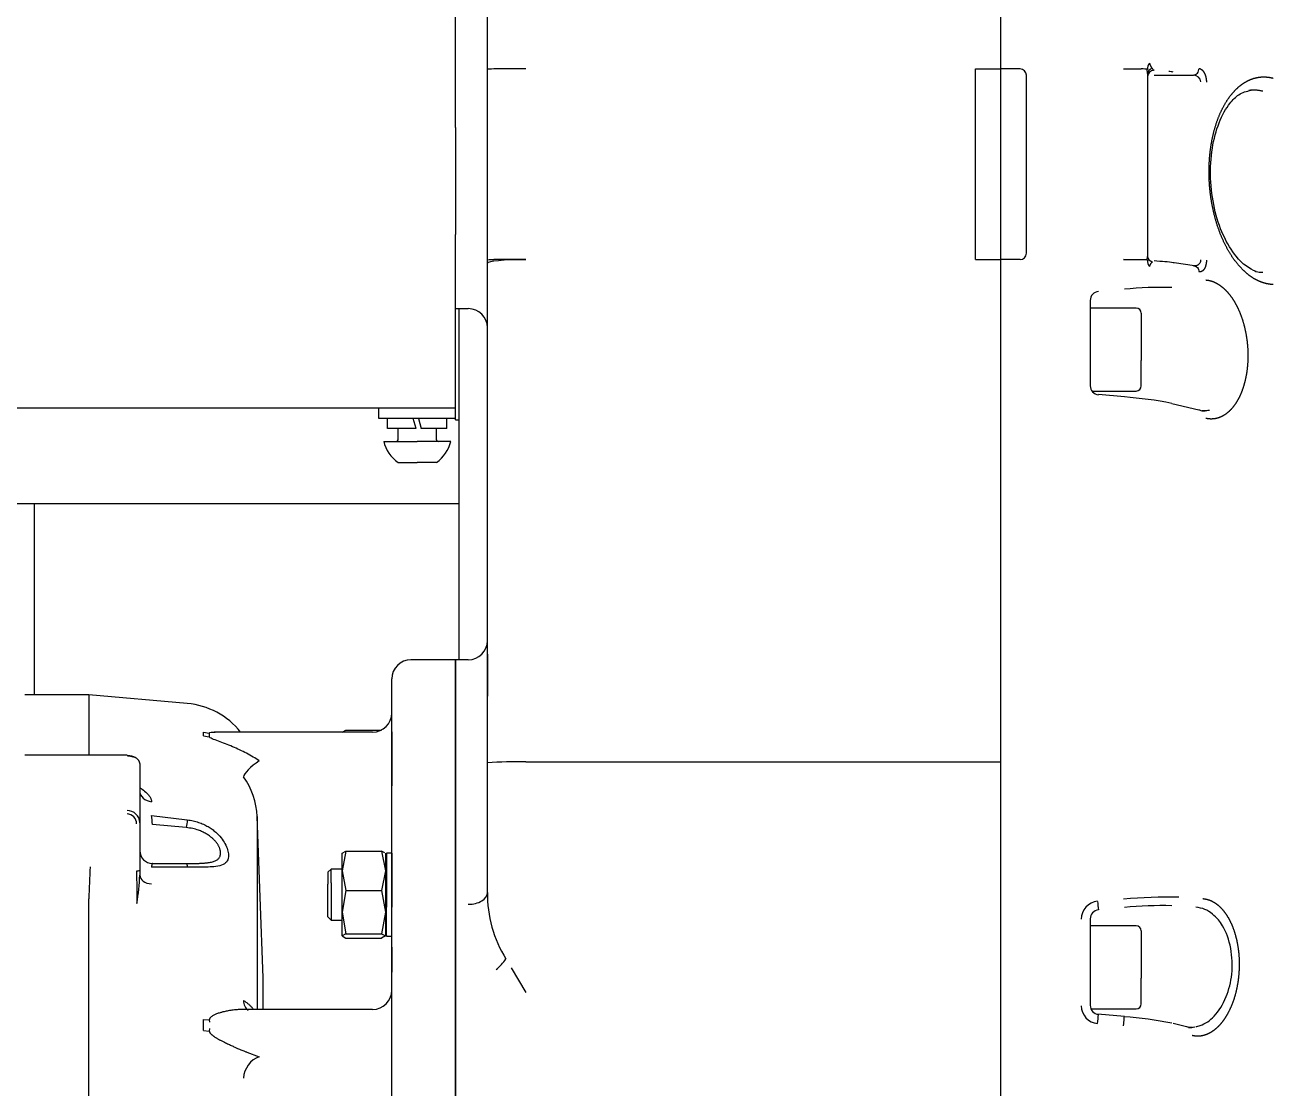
# Model space of a CAD drawing. Extents: x -599358 to 2865263, y -1062760 to 486533.
# Drawn here: x 1033935.5 to 1034242.9, y -672987.1 to -672725.3 of the extents above; entities that cross this region are included whole.
import ezdxf

# ---------------------------------------------------------------- set-up
doc = ezdxf.new("R2010")
doc.units = 0
for name, color, linetype in [('A-LIN-V', 9, 'Continuous'), ('EWHS5T6M-1', 7, 'Continuous'), ('EWHS5T6M-3', 7, 'Continuous'), ('FHSGH10105-主梁-06', 7, 'Continuous')]:
    doc.layers.add(name, color=color, linetype=linetype)

# ---------------------------------------------------------------- blocks, each defined once
blk = doc.blocks.new('55555555rrrrrr-M-M')
at = {"layer": 'EWHS5T6M-1', "color": 2, "linetype": 'Continuous'}
blk.add_line((-1521124.95, 577480.47), (-1521124.95, 577527.49), dxfattribs=at)
at = {"layer": 'EWHS5T6M-3', "color": 2, "linetype": 'Continuous'}
for p, q in [((-1521021.23, 577620.15), (-1521021.23, 577913.28)), ((-1520886.87, 577634.59), (-1520886.87, 577777.05)), ((-1520886.87, 577634.59), (-1520886.87, 577776.22)), ((-1521013.37, 577634.45), (-1521013.37, 577726.6)), ((-1521013.37, 577587.49), (-1521013.37, 577634.45)), ((-1521003.95, 577634.59), (-1521011.8, 577634.59)), ((-1520893.16, 577634.59), (-1520886.87, 577634.59)), ((-1520893.16, 577587.63), (-1520893.16, 577634.59)), ((-1520886.87, 577632.05), (-1520886.87, 577634.59)), ((-1520882.16, 577634.59), (-1520886.87, 577634.59)), ((-1520886.87, 577632.05), (-1520886.87, 577634.59)), ((-1520856.66, 577634.59), (-1520852.3, 577634.59)), ((-1520850.82, 577634.5), (-1520850.79, 577634.49)), ((-1520850.73, 577633.5), (-1520850.82, 577634.5)), ((-1520886.87, 577627), (-1520886.87, 577632.05)), ((-1520886.87, 577627), (-1520886.87, 577632.05)), ((-1520880.59, 577589.2), (-1520880.59, 577633.02)), ((-1520850.73, 577633.5), (-1520850.73, 577588.44)), ((-1520849.16, 577633.08), (-1520839.42, 577633.08)), ((-1520886.87, 577591.93), (-1520886.87, 577627)), ((-1520886.87, 577591.93), (-1520886.87, 577627)), ((-1521021.23, 577620.15), (-1521021.23, 577593.85)), ((-1521021.23, 577592.71), (-1521021.23, 577593.85)), ((-1521021.23, 577551.06), (-1521021.23, 577592.71)), ((-1520886.87, 577587.63), (-1520886.87, 577591.93)), ((-1520886.87, 577587.63), (-1520886.87, 577591.93)), ((-1521013.37, 577586.8), (-1521013.37, 577587.49)), ((-1521003.95, 577587.63), (-1521011.8, 577587.63)), ((-1520893.16, 577587.63), (-1520886.87, 577587.63)), ((-1520886.87, 577465), (-1520886.87, 577587.63)), ((-1520882.16, 577587.63), (-1520886.87, 577587.63)), ((-1520886.87, 577463.96), (-1520886.87, 577587.63)), ((-1520856.66, 577587.63), (-1520852.3, 577587.63)), ((-1520850.82, 577587.54), (-1520850.73, 577588.44)), ((-1520850.79, 577587.53), (-1520850.82, 577587.54)), ((-1521013.37, 577463.76), (-1521013.37, 577586.8)), ((-1520839.19, 577586.11), (-1520844.18, 577586.86)), ((-1520839.01, 577586.13), (-1520839.07, 577586.08)), ((-1521021.23, 577575.57), (-1521018.09, 577575.57)), ((-1521020.45, 577575.57), (-1521020.45, 577489.11)), ((-1520864.87, 577577.6), (-1520864.87, 577556.57)), ((-1520853.56, 577575.71), (-1520864.87, 577575.71)), ((-1520852.3, 577574.45), (-1520852.3, 577562.8)), ((-1520852.29, 577570.95), (-1520852.3, 577570.94)), ((-1520852.3, 577556.54), (-1520852.3, 577562.8)), ((-1520852.3, 577560.05), (-1520852.29, 577560.04)), ((-1520864.45, 577555.28), (-1520853.56, 577555.28)), ((-1520856.47, 577553.84), (-1520862.87, 577554.39)), ((-1521021.23, 577551.06), (-1521935.8, 577551.06)), ((-1521040.09, 577548.55), (-1521040.09, 577551.06)), ((-1521021.23, 577548.55), (-1521021.23, 577551.06)), ((-1520844.77, 577552.22), (-1520838.14, 577550.64)), ((-1521021.23, 577548.55), (-1521040.09, 577548.55)), ((-1521037.97, 577546.03), (-1521037.97, 577548.55)), ((-1521030.97, 577546.03), (-1521031.65, 577548.55)), ((-1521030.35, 577548.55), (-1521029.67, 577546.03)), ((-1521023.35, 577546.03), (-1521023.35, 577548.55)), ((-1521021.23, 577548.18), (-1521021.23, 577548.55)), ((-1521021.23, 577548.18), (-1521020.45, 577548.18)), ((-1521030.97, 577546.03), (-1521037.97, 577546.03)), ((-1521035.37, 577543.28), (-1521035.37, 577546.03)), ((-1521023.35, 577546.03), (-1521029.67, 577546.03)), ((-1521025.95, 577543.28), (-1521025.95, 577546.03)), ((-1521038.91, 577542.89), (-1521030.66, 577542.89)), ((-1521022.41, 577542.89), (-1521030.66, 577542.89)), ((-1521035.37, 577537.71), (-1521030.66, 577537.71)), ((-1521034.29, 577537.71), (-1521034.29, 577537.7)), ((-1521025.95, 577537.71), (-1521030.66, 577537.71)), ((-1521021.23, 577489.11), (-1521032.23, 577489.11)), ((-1521021.23, 577489.11), (-1521021.23, 577345.67)), ((-1521018.09, 577489.11), (-1521021.23, 577489.11)), ((-1521021.23, 577230.96), (-1521021.23, 577489.11)), ((-1521013.37, 577490.51), (-1521013.37, 577480.11)), ((-1521036.95, 577233.99), (-1521036.95, 577484.4)), ((-1521111.59, 577480.47), (-1521127.3, 577480.47)), ((-1521111.59, 577480.47), (-1521111.59, 577465.61)), ((-1521087.31, 577478.35), (-1521111.59, 577480.47)), ((-1521083.3, 577470.35), (-1521083.3, 577471.27)), ((-1521083.3, 577471.27), (-1521081.89, 577471.07)), ((-1521081.89, 577471.07), (-1521081.89, 577470.13)), ((-1521041.66, 577471.29), (-1521080.73, 577471.29)), ((-1521049.2, 577471.3), (-1521048.29, 577471.81)), ((-1521049.2, 577471.29), (-1521049.2, 577471.33)), ((-1521048.29, 577471.81), (-1521039.51, 577471.81)), ((-1521036.95, 577471.33), (-1521036.95, 577458.05)), ((-1521083.3, 577470.35), (-1521081.89, 577470.13)), ((-1521102.16, 577465.61), (-1521127.3, 577465.61)), ((-1521099.02, 577463.54), (-1521099.02, 577448.99)), ((-1521013.37, 577431.8), (-1521013.37, 577463.76)), ((-1521003.95, 577463.96), (-1520886.87, 577463.96)), ((-1520886.87, 577266.06), (-1520886.87, 577463.96)), ((-1520886.87, 577266.06), (-1520886.87, 577462.91)), ((-1521036.95, 577450.91), (-1521036.95, 577458.05)), ((-1521096.15, 577450.8), (-1521087.31, 577449.7)), ((-1521068.66, 577410.8), (-1521070.1, 577450.53)), ((-1521070.1, 577450.53), (-1521070.1, 577403.02)), ((-1521099.02, 577448.99), (-1521099.02, 577437.32)), ((-1521087.58, 577447.8), (-1521095.87, 577448.59)), ((-1521048.29, 577441.97), (-1521049.2, 577437.14)), ((-1521049.2, 577441.46), (-1521048.29, 577441.97)), ((-1521049.2, 577437.14), (-1521049.2, 577441.5)), ((-1521048.29, 577441.97), (-1521039.43, 577441.97)), ((-1521038.65, 577441.54), (-1521039.43, 577441.97)), ((-1521039.43, 577441.97), (-1521038.52, 577437.14)), ((-1521038.52, 577441.5), (-1521038.52, 577437.14)), ((-1521038.24, 577441.5), (-1521038.52, 577440.4)), ((-1521038.24, 577441.5), (-1521038.24, 577428.21)), ((-1521036.95, 577441.5), (-1521038.24, 577441.5)), ((-1521036.95, 577441.5), (-1521036.95, 577428.21)), ((-1521099.02, 577437.32), (-1521099.02, 577436.09)), ((-1521087.31, 577438.07), (-1521096.15, 577438.08)), ((-1521095.87, 577438.96), (-1521087.58, 577438.94)), ((-1521051.87, 577437.57), (-1521052.66, 577436.78)), ((-1521052.66, 577436.78), (-1521052.66, 577433.82)), ((-1521051.87, 577434.19), (-1521051.87, 577437.57)), ((-1521049.2, 577437.57), (-1521051.87, 577437.57)), ((-1521049.2, 577426.97), (-1521049.2, 577437.14)), ((-1521049.2, 577437.14), (-1521048.29, 577432.31)), ((-1521038.52, 577437.14), (-1521039.43, 577432.31)), ((-1521038.52, 577437.14), (-1521038.52, 577426.97)), ((-1521052.66, 577425.78), (-1521052.66, 577433.82)), ((-1521051.87, 577434.19), (-1521051.87, 577425)), ((-1521048.29, 577432.31), (-1521049.2, 577426.97)), ((-1521048.29, 577432.31), (-1521039.43, 577432.31)), ((-1521039.43, 577432.31), (-1521038.52, 577426.97)), ((-1521111.59, 577254.54), (-1521111.59, 577430.23)), ((-1521038.24, 577421.07), (-1521038.24, 577428.21)), ((-1521036.95, 577421.07), (-1521036.95, 577428.21)), ((-1521052.66, 577425.78), (-1521051.87, 577425)), ((-1521051.87, 577425), (-1521049.2, 577425)), ((-1521049.2, 577421.11), (-1521049.2, 577426.97)), ((-1521049.2, 577426.97), (-1521048.29, 577421.62)), ((-1521038.52, 577426.97), (-1521039.43, 577421.62)), ((-1521038.52, 577426.97), (-1521038.52, 577421.11)), ((-1520864.87, 577425.3), (-1520864.87, 577404.03)), ((-1521048.29, 577421.62), (-1521049.2, 577421.11)), ((-1521048.29, 577421.62), (-1521039.43, 577421.62)), ((-1521039.43, 577421.62), (-1521038.52, 577421.11)), ((-1521038.52, 577422.17), (-1521038.24, 577421.07)), ((-1520853.56, 577423.59), (-1520864.87, 577423.59)), ((-1520852.3, 577422.33), (-1520852.3, 577410.68)), ((-1521049.2, 577421.11), (-1521048.29, 577420.59)), ((-1521048.29, 577420.59), (-1521039.43, 577420.59)), ((-1521038.52, 577421.11), (-1521039.43, 577420.59)), ((-1521038.52, 577421.07), (-1521038.52, 577421.11)), ((-1521038.24, 577421.07), (-1521036.95, 577421.07)), ((-1521036.95, 577418.38), (-1521036.95, 577412.23)), ((-1520852.29, 577418.82), (-1520852.3, 577418.82)), ((-1521036.95, 577405.09), (-1521036.95, 577412.23)), ((-1521007.56, 577413.24), (-1521003.95, 577407.15)), ((-1521068.66, 577403.02), (-1521068.66, 577410.8)), ((-1520852.3, 577404.42), (-1520852.3, 577410.68)), ((-1520852.3, 577407.93), (-1520852.29, 577407.92)), ((-1521041.66, 577403.02), (-1521073.74, 577403.02)), ((-1520864.7, 577403.16), (-1520853.56, 577403.16)), ((-1521083.3, 577400.54), (-1521081.89, 577400.48)), ((-1521083.3, 577397.84), (-1521083.3, 577400.54)), ((-1521081.89, 577400.48), (-1521081.87, 577399.9)), ((-1520856.47, 577401.24), (-1520862.98, 577401.81)), ((-1521083.3, 577397.84), (-1521081.89, 577397.7)), ((-1521081.87, 577398.28), (-1521081.89, 577397.7)), ((-1520841.14, 577398.76), (-1520844.44, 577399.56)), ((-1521072.65, 577392.49), (-1521069.61, 577391.34))]:
    blk.add_line(p, q, dxfattribs=at)
for centre, radius, start, end in [((-1520882.16, 577633.02), 1.57, 360, 90), ((-1520848.31, 577634.51), 2.48, 142.1289, 180.5606), ((-1520839.48, 577631.2), 1.88, 5.4261, 88.2259), ((-1520882.16, 577589.2), 1.57, 270, 0), ((-1520848.1, 577587.53), 2.68, 180.1204, 216.3422), ((-1520847.27, 577489.8), 91, 88.4203, 95.7989), ((-1521018.09, 577570.86), 4.71, 0, 90), ((-1520853.56, 577574.45), 1.26, 0, 90), ((-1520863.5, 577459.33), 94.76, 78.5985, 85.7461), ((-1520853.56, 577556.54), 1.26, 270, 360), ((-1520836.96, 577554.49), 4.11, 264.5277, 286.5739), ((-1521030.66, 577544.72), 8.45, 192.4855, 236.0883), ((-1521035.77, 577543.28), 0.393, 270, 0), ((-1521025.55, 577543.28), 0.393, 180, 270), ((-1521030.66, 577544.72), 8.45, 303.9117, 347.5145), ((-1521018.09, 577493.83), 4.71, 270, 360), ((-1521032.23, 577484.4), 4.71, 90, 180), ((-1521088.95, 577459.56), 18.86, 38.4661, 85), ((-1521041.66, 577476.01), 4.71, 270, 0), ((-1521006.3, 577350.85), 113.13, 88.8067, 93.5841), ((-1521087.85, 577449.86), 17.76, 2.1656, 35.9921), ((-1521102.08, 577448.91), 3.07, 1.4494, 91.411), ((-1521102.19, 577448.75), 2.39, 359.2434, 89.2251), ((-1521178.39, 577439.47), 83.02, 6.3059, 7.8411), ((-1521008.85, 577437.45), 79.41, 171.1243, 172.5133), ((-1521095.88, 577442.1), 3.14, 180.0379, 270.0378), ((-1520579.48, 577411.05), 532.45, 177.0859, 177.9353), ((-1520150.68, 577441.31), 949.13, 180.25707, 180.7349), ((-1521156.54, 577438.51), 57.58, 350.6304, 357.5894), ((-1520983.33, 577431.38), 30.04, 179.196, 212.0203), ((-1520844.65, 577285.14), 145.55, 89.3722, 94.7349), ((-1521111.76, 577430.23), 0.171, 357.1458, 1.0435), ((-1520862.65, 577425.22), 4.43, 95.3042, 180.1417), ((-1520862.62, 577425.3), 2.25, 96.1749, 179.9262), ((-1520674.24, 577445.95), 189.52, 184.9432, 185.5756), ((-1520847.36, 577341.32), 87.26, 88.2943, 95.9904), ((-1520853.56, 577422.33), 1.26, 0, 90), ((-1521041.66, 577407.73), 4.71, 270, 0), ((-1520862.65, 577403.92), 4.42, 179.8461, 264.708), ((-1520862.63, 577404.03), 2.24, 179.9476, 263.9475), ((-1520853.56, 577404.42), 1.26, 270, 360), ((-1520939.43, 577407.15), 76.75, 354.291, 356.0046), ((-1520863.44, 577308.15), 93.34, 78.4608, 85.7189), ((-1520840.36, 577402.73), 4.19, 266.1835, 287.0249)]:
    blk.add_arc(centre, radius, start, end, dxfattribs=at)
for centre, major_axis, ratio, start_param, end_param in [((-1521011.8, 577634.45), (-1.57, 0), 0.087156, 4.712389, 6.283185), ((-1520852.3, 577634.45), (-1.57, 0), 0.087156, 3.482259, 4.712389), ((-1520849.16, 577633.5), (-1.57, 0), 0.786918, 4.994332, 6.283185), ((-1520849.16, 577632.7), (-1.57, 0), 0.996195, 4.712389, 6.283185), ((-1520856.66, 577633.22), (14.14, 0), 0.087156, 0.523599, 0.664081), ((-1521011.8, 577587.49), (1.57, 0), 0.087156, 1.570796, 3.141593), ((-1521003.95, 577586.8), (-9.43, 0), 0.087156, 4.712389, 6.283185), ((-1520856.66, 577586.26), (15.71, 0), 0.087156, 1.187697, 1.570796), ((-1520852.3, 577587.49), (1.57, 0), 0.087156, 0.340666, 1.570796), ((-1520849.16, 577588.44), (-1.57, 0), 0.882114, 0, 1.288854), ((-1520856.66, 577586.26), (14.14, 0), 0.087156, 0.523599, 1.011737), ((-1520844.41, 577585.31), (-0.23, -1.55), 0.86273, 3.141593, 3.314816), ((-1520862.67, 577577.6), (-2.2, 0), 0.996195, 4.799655, 6.283185), ((-1520862.67, 577556.57), (2.2, 0), 0.996195, 3.141593, 4.625123), ((-1521069.61, 577462.8), (-3.81, -2.78), 0.246907, 4.534324, 6.060506), ((-1521095.87, 577436.09), (3.14, 0), 0.692826, 3.141565, 4.625123), ((-1521018.09, 577431.8), (-4.71, 0), 0.616789, 1.570796, 3.141593), ((-1521011.24, 577415.27), (-3.22, -3.45), 0.378821, 1.18491, 1.960757), ((-1520862.63, 577404.03), (2.25, 0.04), 0.998994, 3.125734, 4.59105), ((-1521069.61, 577387.16), (-2.61, -3.93), 0.728317, 3.880999, 5.407181)]:
    blk.add_ellipse(centre, major_axis=major_axis, ratio=ratio, start_param=start_param, end_param=end_param, dxfattribs=at)
for points, degree, knots in [([(-1520850.27, 577636.04), (-1520850.26, 577636.01), (-1520850.26, 577635.95), (-1520850.24, 577635.86), (-1520850.21, 577635.77), (-1520850.18, 577635.67), (-1520850.13, 577635.57), (-1520850.08, 577635.46), (-1520850.02, 577635.36), (-1520849.93, 577635.21), (-1520849.82, 577635.04), (-1520849.7, 577634.85), (-1520849.63, 577634.74), (-1520849.6, 577634.69)], 3, [0, 0, 0, 0, 0.046213, 0.095895, 0.149811, 0.208554, 0.272571, 0.342192, 0.417658, 0.499136, 0.665682, 0.832684, 1, 1, 1, 1]), ([(-1520849.6, 577634.69), (-1520849.58, 577634.66), (-1520849.55, 577634.59), (-1520849.49, 577634.51), (-1520849.43, 577634.44), (-1520849.37, 577634.37), (-1520849.3, 577634.33), (-1520849.23, 577634.29), (-1520849.18, 577634.27), (-1520849.16, 577634.27)], 3, [0, 0, 0, 0, 0.129131, 0.262792, 0.401034, 0.543884, 0.691341, 0.843389, 1, 1, 1, 1]), ([(-1520839.42, 577633.08), (-1520839.07, 577633.1), (-1520838.71, 577633.29), (-1520838.21, 577633.89), (-1520838.06, 577634.31), (-1520838.06, 577634.72)], 3, [0, 0, 0, 0, 0.5, 0.5, 1, 1, 1, 1]), ([(-1520838.06, 577634.72), (-1520837.7, 577634.66), (-1520837.37, 577634.37), (-1520837.04, 577634.09), (-1520836.78, 577633.61), (-1520836.52, 577633.13), (-1520836.39, 577632.53), (-1520836.25, 577631.94), (-1520836.25, 577631.31)], 2, [0, 0, 0, 0.25, 0.25, 0.5, 0.5, 0.75, 0.75, 1, 1, 1]), ([(-1520819.84, 577581.51), (-1520821.35, 577581.56), (-1520822.85, 577582.15), (-1520824.36, 577582.73), (-1520825.79, 577583.83), (-1520827.21, 577584.92), (-1520828.51, 577586.48), (-1520829.81, 577588.03), (-1520830.92, 577589.99), (-1520832.02, 577591.94), (-1520832.9, 577594.21), (-1520833.77, 577596.48), (-1520834.38, 577598.97), (-1520834.98, 577601.46), (-1520835.29, 577604.07), (-1520835.6, 577606.68), (-1520835.6, 577609.3), (-1520835.6, 577611.91), (-1520835.29, 577614.43), (-1520834.98, 577616.94), (-1520834.38, 577619.25), (-1520833.77, 577621.56), (-1520832.9, 577623.57), (-1520832.02, 577625.57), (-1520830.92, 577627.2), (-1520829.81, 577628.81), (-1520828.51, 577629.98), (-1520827.22, 577631.15), (-1520825.79, 577631.81), (-1520824.36, 577632.47), (-1520822.85, 577632.6), (-1520821.35, 577632.73), (-1520819.84, 577632.33)], 2, [0, 0, 0, 0.0625, 0.0625, 0.125, 0.125, 0.1875, 0.1875, 0.25, 0.25, 0.3125, 0.3125, 0.375, 0.375, 0.4375, 0.4375, 0.5, 0.5, 0.5625, 0.5625, 0.625, 0.625, 0.6875, 0.6875, 0.75, 0.75, 0.8125, 0.8125, 0.875, 0.875, 0.9375, 0.9375, 1, 1, 1]), ([(-1520823.97, 577584.7), (-1520825.71, 577585.47), (-1520828.13, 577586.84), (-1520832.21, 577593.31), (-1520834.45, 577600.07), (-1520835.46, 577607.69), (-1520835.01, 577615.2), (-1520833.21, 577621.82), (-1520830.67, 577626.14), (-1520828.12, 577628.63), (-1520826.38, 577629.09), (-1520825.24, 577629.34)], 3, [0, 0, 0, 0, 0.182956, 0.293819, 0.396585, 0.497863, 0.598718, 0.698185, 0.807965, 0.892562, 1, 1, 1, 1]), ([(-1520822.39, 577629.11), (-1520822.53, 577629.14), (-1520822.79, 577629.19), (-1520823.18, 577629.26), (-1520823.56, 577629.31), (-1520823.93, 577629.34), (-1520824.28, 577629.36), (-1520824.62, 577629.36), (-1520824.95, 577629.36), (-1520825.26, 577629.34), (-1520825.54, 577629.32), (-1520825.72, 577629.3), (-1520825.79, 577629.29)], 3, [0, 0, 0, 0, 0.0181215, 0.0356849, 0.0526911, 0.0691411, 0.085036, 0.1003767, 0.1151641, 0.129399, 0.1430824, 0.15322, 0.15322, 0.15322, 0.15322]), ([(-1520839.42, 577586.12), (-1520839.36, 577586.12), (-1520839.25, 577586.11), (-1520839.08, 577586.12), (-1520838.93, 577586.14), (-1520838.79, 577586.17), (-1520838.66, 577586.21), (-1520838.54, 577586.25), (-1520838.44, 577586.29), (-1520838.35, 577586.34), (-1520838.23, 577586.41), (-1520838.08, 577586.52), (-1520837.92, 577586.7), (-1520837.79, 577586.89), (-1520837.7, 577587.1), (-1520837.63, 577587.32), (-1520837.62, 577587.47), (-1520837.61, 577587.55)], 3, [0, 0, 0, 0, 0.075871, 0.146671, 0.212405, 0.273077, 0.328693, 0.379262, 0.424794, 0.465303, 0.500811, 0.597627, 0.687782, 0.772055, 0.851394, 0.926938, 1, 1, 1, 1]), ([(-1520836.25, 577587.48), (-1520836.25, 577586.86), (-1520836.39, 577586.3), (-1520836.52, 577585.75), (-1520836.78, 577585.35), (-1520837.03, 577584.95), (-1520837.37, 577584.76), (-1520837.7, 577584.57), (-1520838.06, 577584.62)], 2, [0, 0, 0, 0.25, 0.25, 0.5, 0.5, 0.75, 0.75, 1, 1, 1]), ([(-1520849.6, 577587.11), (-1520849.61, 577587.09), (-1520849.65, 577587.04), (-1520849.71, 577586.96), (-1520849.78, 577586.87), (-1520849.86, 577586.77), (-1520849.96, 577586.66), (-1520850.05, 577586.54), (-1520850.14, 577586.4), (-1520850.2, 577586.25), (-1520850.25, 577586.1), (-1520850.26, 577585.99), (-1520850.27, 577585.94)], 3, [0, 0, 0, 0, 0.096597, 0.194899, 0.294943, 0.396756, 0.500362, 0.61835, 0.725629, 0.823603, 0.914215, 1, 1, 1, 1]), ([(-1520839.42, 577586.12), (-1520839.1, 577586.14), (-1520838.72, 577586), (-1520838.19, 577585.41), (-1520838.07, 577584.99), (-1520838.06, 577584.62)], 3, [0, 0, 0, 0, 0.503981, 0.503981, 1, 1, 1, 1]), ([(-1520824.31, 577584.77), (-1520824.2, 577584.75), (-1520823.84, 577584.67), (-1520823.2, 577584.56), (-1520822.67, 577584.53), (-1520822.39, 577584.51)], 3, [0.91364602, 0.91364602, 0.91364602, 0.91364602, 0.92836282, 0.9630183, 1, 1, 1, 1]), ([(-1520836.43, 577582.63), (-1520835.42, 577582.56), (-1520834.43, 577582.15), (-1520833.44, 577581.74), (-1520832.49, 577580.99), (-1520831.55, 577580.25), (-1520830.69, 577579.2), (-1520829.84, 577578.16), (-1520829.11, 577576.85), (-1520828.38, 577575.54), (-1520827.8, 577574.03), (-1520827.23, 577572.52), (-1520826.83, 577570.87), (-1520826.44, 577569.22), (-1520826.23, 577567.49), (-1520826.03, 577565.76), (-1520826.03, 577564.02), (-1520826.03, 577562.29), (-1520826.23, 577560.62), (-1520826.44, 577558.95), (-1520826.83, 577557.42), (-1520827.23, 577555.88), (-1520827.8, 577554.54), (-1520828.38, 577553.21), (-1520829.11, 577552.12), (-1520829.84, 577551.04), (-1520830.69, 577550.25), (-1520831.55, 577549.46), (-1520832.49, 577549), (-1520833.43, 577548.54), (-1520834.43, 577548.43), (-1520835.42, 577548.31), (-1520836.43, 577548.55)], 2, [0, 0, 0, 0.0625, 0.0625, 0.125, 0.125, 0.1875, 0.1875, 0.25, 0.25, 0.3125, 0.3125, 0.375, 0.375, 0.4375, 0.4375, 0.5, 0.5, 0.5625, 0.5625, 0.625, 0.625, 0.6875, 0.6875, 0.75, 0.75, 0.8125, 0.8125, 0.875, 0.875, 0.9375, 0.9375, 1, 1, 1]), ([(-1520837.29, 577550.51), (-1520837.23, 577550.51), (-1520836.87, 577550.47), (-1520836.28, 577550.49), (-1520835.76, 577550.55), (-1520835.53, 577550.6)], 3, [0.02892131, 0.02892131, 0.02892131, 0.02892131, 0.03559755, 0.06539483, 0.0893273, 0.0893273, 0.0893273, 0.0893273]), ([(-1521081.89, 577471.07), (-1521081.91, 577471.17), (-1521081.74, 577471.23), (-1521081.33, 577471.28), (-1521081.17, 577471.28), (-1521080.82, 577471.29), (-1521080.64, 577471.29), (-1521080.44, 577471.29)], 3, [0, 0, 0, 0, 0.125, 0.125, 0.1875, 0.1875, 0.25, 0.25, 0.25, 0.25]), ([(-1521069.61, 577464.21), (-1521070.55, 577464.86), (-1521071.59, 577465.48), (-1521073.83, 577466.67), (-1521074.98, 577467.21), (-1521077.34, 577468.21), (-1521078.54, 577468.66), (-1521080.2, 577469.28), (-1521080.74, 577469.47), (-1521081.6, 577469.83), (-1521081.92, 577470), (-1521081.89, 577470.13)], 3, [0, 0, 0, 0, 0.25, 0.25, 0.5, 0.5, 0.75, 0.75, 0.875, 0.875, 1, 1, 1, 1]), ([(-1521099.02, 577463.54), (-1521099.02, 577463.58), (-1521099.02, 577463.66), (-1521099.04, 577463.79), (-1521099.08, 577463.92), (-1521099.12, 577464.04), (-1521099.18, 577464.16), (-1521099.25, 577464.27), (-1521099.33, 577464.38), (-1521099.42, 577464.49), (-1521099.51, 577464.59), (-1521099.62, 577464.68), (-1521099.73, 577464.77), (-1521099.85, 577464.86), (-1521099.97, 577464.93), (-1521100.1, 577465.01), (-1521100.23, 577465.07), (-1521100.36, 577465.13), (-1521100.5, 577465.19), (-1521100.64, 577465.23), (-1521100.78, 577465.28), (-1521100.92, 577465.32), (-1521101.06, 577465.35), (-1521101.21, 577465.38), (-1521101.35, 577465.4), (-1521101.49, 577465.42), (-1521101.63, 577465.43), (-1521101.76, 577465.44), (-1521101.9, 577465.45), (-1521102.03, 577465.46), (-1521102.12, 577465.46), (-1521102.16, 577465.46)], 3, [0, 0, 0, 0, 0.043815, 0.086945, 0.129389, 0.171151, 0.212229, 0.252628, 0.292346, 0.331388, 0.369753, 0.407445, 0.444466, 0.480818, 0.516503, 0.551525, 0.585887, 0.619591, 0.652642, 0.685043, 0.716798, 0.747913, 0.778391, 0.808237, 0.837458, 0.866059, 0.894046, 0.921426, 0.948207, 0.974395, 1, 1, 1, 1]), ([(-1521099.02, 577456.77), (-1521099.02, 577456.18), (-1521098.74, 577455.51), (-1521097.64, 577454.51), (-1521096.86, 577454.23), (-1521096.15, 577454.17)], 3, [0, 0, 0, 0, 0.5, 0.5, 1, 1, 1, 1]), ([(-1521099, 577457.61), (-1521098.81, 577457.48), (-1521098.19, 577457.06), (-1521097.46, 577456.48), (-1521096.93, 577455.91), (-1521096.65, 577455.57), (-1521096.47, 577455.27), (-1521096.32, 577454.99), (-1521096.22, 577454.72), (-1521096.16, 577454.45), (-1521096.15, 577454.26), (-1521096.15, 577454.17)], 3, [0.1382956, 0.1382956, 0.1382956, 0.1382956, 0.2500172, 0.4998753, 0.6030875, 0.6772768, 0.7499776, 0.8148651, 0.874988, 0.9374957, 1, 1, 1, 1]), ([(-1521087.31, 577449.7), (-1521086.82, 577449.63), (-1521085.89, 577449.49), (-1521084.55, 577449.1), (-1521083.32, 577448.62), (-1521082.2, 577448.05), (-1521081.2, 577447.39), (-1521080.08, 577446.5), (-1521078.95, 577445.32), (-1521077.96, 577443.82), (-1521077.32, 577442.32), (-1521077.08, 577440.81), (-1521077.36, 577439.48), (-1521078.45, 577438.58), (-1521080.12, 577438.19), (-1521082.2, 577438.04), (-1521084.58, 577438.05), (-1521086.37, 577438.07), (-1521087.31, 577438.07)], 3, [0, 0, 0, 0, 0.046911, 0.091358, 0.133588, 0.173887, 0.212578, 0.250021, 0.313574, 0.374949, 0.43869, 0.499966, 0.579793, 0.660027, 0.750395, 0.825815, 0.908239, 1, 1, 1, 1]), ([(-1521079.13, 577441.52), (-1521079.13, 577441.58), (-1521079.13, 577441.72), (-1521079.15, 577441.93), (-1521079.19, 577442.14), (-1521079.24, 577442.35), (-1521079.3, 577442.56), (-1521079.37, 577442.78), (-1521079.46, 577443), (-1521079.57, 577443.21), (-1521079.68, 577443.43), (-1521079.81, 577443.65), (-1521079.96, 577443.87), (-1521080.11, 577444.08), (-1521080.29, 577444.3), (-1521080.47, 577444.51), (-1521080.67, 577444.73), (-1521080.88, 577444.94), (-1521081.11, 577445.15), (-1521081.35, 577445.35), (-1521081.6, 577445.55), (-1521082.04, 577445.88), (-1521082.69, 577446.31), (-1521083.6, 577446.77), (-1521084.68, 577447.21), (-1521086.01, 577447.58), (-1521087.03, 577447.72), (-1521087.58, 577447.8)], 3, [0, 0, 0, 0, 0.025288, 0.050219, 0.074845, 0.099219, 0.123396, 0.147433, 0.171387, 0.195316, 0.219278, 0.243332, 0.267533, 0.291939, 0.316604, 0.341581, 0.366922, 0.392675, 0.418887, 0.445603, 0.472864, 0.500709, 0.581938, 0.664866, 0.750426, 0.865857, 1, 1, 1, 1]), ([(-1521087.58, 577438.94), (-1521087.42, 577438.94), (-1521087.09, 577438.95), (-1521086.62, 577438.95), (-1521086.15, 577438.95), (-1521085.7, 577438.96), (-1521085.26, 577438.96), (-1521084.83, 577438.97), (-1521084.42, 577438.98), (-1521084.02, 577439), (-1521083.63, 577439.02), (-1521083.25, 577439.04), (-1521082.89, 577439.07), (-1521082.53, 577439.11), (-1521082.19, 577439.15), (-1521081.79, 577439.21), (-1521081.35, 577439.29), (-1521080.88, 577439.42), (-1521080.47, 577439.57), (-1521080.11, 577439.75), (-1521079.81, 577439.96), (-1521079.56, 577440.2), (-1521079.37, 577440.47), (-1521079.23, 577440.78), (-1521079.14, 577441.13), (-1521079.13, 577441.38), (-1521079.13, 577441.52)], 3, [0, 0, 0, 0, 0.039878, 0.078912, 0.117144, 0.154619, 0.191384, 0.227489, 0.262988, 0.297935, 0.332389, 0.366411, 0.400064, 0.433413, 0.466526, 0.499471, 0.55456, 0.607472, 0.65855, 0.708176, 0.756766, 0.804764, 0.852628, 0.900824, 0.949803, 1, 1, 1, 1]), ([(-1521099.02, 577437.32), (-1521099.02, 577437.25), (-1521099.1, 577437.18), (-1521099.39, 577437.08), (-1521099.6, 577437.05), (-1521099.8, 577437.05)], 3, [0, 0, 0, 0, 0.5, 0.5, 1, 1, 1, 1]), ([(-1521095.87, 577438.96), (-1521095.88, 577438.95), (-1521095.9, 577438.96), (-1521095.93, 577438.95), (-1521095.95, 577438.92), (-1521095.97, 577438.88), (-1521095.99, 577438.84), (-1521096.01, 577438.78), (-1521096.03, 577438.71), (-1521096.05, 577438.64), (-1521096.07, 577438.57), (-1521096.09, 577438.49), (-1521096.1, 577438.41), (-1521096.11, 577438.33), (-1521096.13, 577438.24), (-1521096.14, 577438.16), (-1521096.15, 577438.11), (-1521096.15, 577438.08)], 3, [0, 0, 0, 0, 0.087736, 0.172459, 0.254169, 0.332866, 0.408552, 0.481226, 0.550891, 0.617546, 0.681193, 0.741833, 0.799468, 0.8541, 0.905731, 0.954363, 1, 1, 1, 1]), ([(-1520837.16, 577430.3), (-1520836.17, 577430.23), (-1520835.21, 577429.82), (-1520834.26, 577429.42), (-1520833.37, 577428.68), (-1520832.5, 577427.94), (-1520831.73, 577426.91), (-1520830.96, 577425.87), (-1520830.34, 577424.58), (-1520829.71, 577423.29), (-1520829.26, 577421.79), (-1520828.8, 577420.3), (-1520828.53, 577418.66), (-1520828.26, 577417.03), (-1520828.19, 577415.32), (-1520828.12, 577413.61), (-1520828.26, 577411.89), (-1520828.39, 577410.17), (-1520828.72, 577408.52), (-1520829.04, 577406.87), (-1520829.55, 577405.35), (-1520830.06, 577403.84), (-1520830.74, 577402.51), (-1520831.41, 577401.19), (-1520832.21, 577400.11), (-1520833.02, 577399.04), (-1520833.93, 577398.26), (-1520834.83, 577397.48), (-1520835.81, 577397.02), (-1520836.78, 577396.57), (-1520837.77, 577396.45), (-1520838.77, 577396.34), (-1520839.75, 577396.58)], 2, [0, 0, 0, 0.0625, 0.0625, 0.125, 0.125, 0.1875, 0.1875, 0.25, 0.25, 0.3125, 0.3125, 0.375, 0.375, 0.4375, 0.4375, 0.5, 0.5, 0.5625, 0.5625, 0.625, 0.625, 0.6875, 0.6875, 0.75, 0.75, 0.8125, 0.8125, 0.875, 0.875, 0.9375, 0.9375, 1, 1, 1]), ([(-1520838.87, 577398.77), (-1520838.51, 577398.83), (-1520837.52, 577399.09), (-1520835.98, 577399.87), (-1520833.66, 577401.84), (-1520831.31, 577405.56), (-1520829.69, 577411.74), (-1520830, 577418.38), (-1520831.6, 577422.78), (-1520833.38, 577425.24), (-1520834.84, 577426.66), (-1520836.7, 577427.83), (-1520838.11, 577428.05), (-1520838.87, 577428.16)], 3, [0.089227, 0.089227, 0.089227, 0.089227, 0.1254863, 0.1918246, 0.2509131, 0.3864299, 0.5001424, 0.6195056, 0.7492603, 0.7950378, 0.8521868, 0.9205802, 1, 1, 1, 1]), ([(-1521073.7, 577403.02), (-1521073.86, 577403.02), (-1521074.2, 577403.01), (-1521074.75, 577402.98), (-1521075.36, 577402.93), (-1521076.2, 577402.84), (-1521077.17, 577402.69), (-1521078.14, 577402.49), (-1521078.8, 577402.33), (-1521079.28, 577402.19), (-1521079.68, 577402.07), (-1521080.09, 577401.92), (-1521080.45, 577401.77), (-1521080.78, 577401.61), (-1521081.06, 577401.46), (-1521081.3, 577401.3), (-1521081.5, 577401.13), (-1521081.66, 577400.97), (-1521081.78, 577400.81), (-1521081.86, 577400.65), (-1521081.88, 577400.54), (-1521081.89, 577400.48)], 3, [0.3257543, 0.3257543, 0.3257543, 0.3257543, 0.3613853, 0.4062751, 0.4527727, 0.500881, 0.5992214, 0.6735374, 0.723826, 0.7500871, 0.7851314, 0.8174815, 0.8471724, 0.87425, 0.8987742, 0.9208263, 0.9405178, 0.9580058, 0.9735141, 0.9873631, 1, 1, 1, 1]), ([(-1521073.48, 577405.24), (-1521073.38, 577405.17), (-1521073.17, 577405.04), (-1521072.87, 577404.83), (-1521072.58, 577404.61), (-1521072.3, 577404.39), (-1521072.04, 577404.16), (-1521071.79, 577403.92), (-1521071.55, 577403.68), (-1521071.33, 577403.44), (-1521071.15, 577403.22), (-1521071.05, 577403.08), (-1521071.01, 577403.03)], 3, [0, 0, 0, 0, 0.0512179, 0.1029462, 0.155185, 0.2079344, 0.2611942, 0.3149645, 0.3692452, 0.4240363, 0.4793377, 0.5145566, 0.5145566, 0.5145566, 0.5145566]), ([(-1521073.48, 577405.24), (-1521073.46, 577404.72), (-1521073.34, 577404.23), (-1521072.94, 577403.39), (-1521072.65, 577403.04), (-1521072.29, 577402.79)], 3, [0, 0, 0, 0, 0.25, 0.25, 0.5, 0.5, 0.5, 0.5]), ([(-1520856.66, 577398.95), (-1520856.63, 577399.26), (-1520856.61, 577399.57), (-1520856.56, 577400.15), (-1520856.53, 577400.41), (-1520856.5, 577400.84), (-1520856.48, 577401.01), (-1520856.47, 577401.22), (-1520856.47, 577401.26), (-1520856.47, 577401.23)], 3, [0, 0, 0, 0, 0.25, 0.25, 0.5, 0.5, 0.75, 0.75, 1, 1, 1, 1]), ([(-1521081.89, 577397.7), (-1521081.89, 577397.67), (-1521081.89, 577397.61), (-1521081.86, 577397.52), (-1521081.83, 577397.42), (-1521081.77, 577397.32), (-1521081.7, 577397.22), (-1521081.62, 577397.12), (-1521081.52, 577397.01), (-1521081.41, 577396.9), (-1521081.27, 577396.78), (-1521081.13, 577396.66), (-1521080.97, 577396.53), (-1521080.79, 577396.4), (-1521080.6, 577396.27), (-1521080.39, 577396.14), (-1521080.16, 577396), (-1521079.92, 577395.85), (-1521079.67, 577395.71), (-1521079.4, 577395.56), (-1521079.11, 577395.4), (-1521078.81, 577395.25), (-1521078.49, 577395.09), (-1521077.94, 577394.82), (-1521077.19, 577394.46), (-1521076.28, 577394.04), (-1521075.47, 577393.67), (-1521074.76, 577393.36), (-1521074.14, 577393.1), (-1521073.63, 577392.88), (-1521073.21, 577392.71), (-1521072.9, 577392.59), (-1521072.72, 577392.52), (-1521072.65, 577392.49)], 3, [0, 0, 0, 0, 0.008829, 0.018136, 0.028111, 0.038907, 0.050647, 0.063425, 0.077315, 0.092374, 0.108648, 0.126171, 0.144972, 0.165074, 0.186496, 0.209254, 0.233361, 0.258828, 0.285663, 0.313875, 0.343471, 0.374456, 0.406836, 0.440615, 0.542663, 0.634738, 0.71684, 0.788967, 0.85112, 0.9033, 0.945505, 0.977738, 1, 1, 1, 1]), ([(-1520840.71, 577398.59), (-1520840.73, 577398.61), (-1520840.76, 577398.62), (-1520840.99, 577398.74), (-1520841.22, 577398.8), (-1520841.46, 577398.81)], 3, [0.7219654, 0.7219654, 0.7219654, 0.7219654, 0.75, 0.75, 1, 1, 1, 1]), ([(-1520840.64, 577398.68), (-1520840.59, 577398.68), (-1520840.29, 577398.65), (-1520839.98, 577398.65), (-1520839.71, 577398.66)], 3, [0.02843259, 0.02843259, 0.02843259, 0.02843259, 0.03301271, 0.06025536, 0.06025536, 0.06025536, 0.06025536])]:
    blk.add_open_spline(points, degree=degree, knots=knots, dxfattribs=at)
for points, degree in [([(-1520838.14, 577550.64), (-1520837.9, 577550.63), (-1520837.65, 577550.56), (-1520837.41, 577550.43)], 3), ([(-1521102.16, 577465.5), (-1521101.3, 577465.5), (-1521100.65, 577465.21)], 2), ([(-1521087.58, 577438.94), (-1521087.48, 577438.92), (-1521087.38, 577438.6), (-1521087.31, 577438.07)], 3)]:
    blk.add_open_spline(points, degree=degree, dxfattribs=at)
at = {"layer": 'FHSGH10105-主梁-06', "color": 2, "linetype": 'Continuous'}
blk.add_line((-1521020.45, 577527.49), (-1521384.23, 577527.49), dxfattribs=at)

msp = doc.modelspace()

# ---------------------------------------------------------------- block references
at = {"layer": 'A-LIN-V'}
msp.add_blockref('55555555rrrrrr-M-M', (2555062.78, -1250370.73), dxfattribs=at)

doc.saveas('drawing.dxf')
